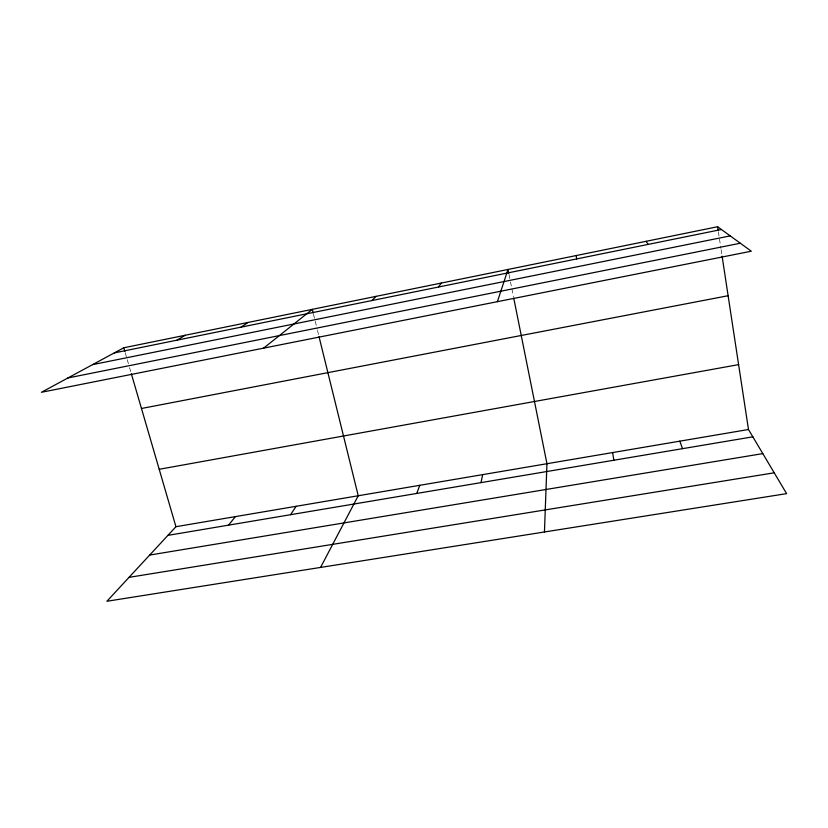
<?xml version="1.0" encoding="UTF-8"?>
<svg xmlns="http://www.w3.org/2000/svg" width="828" height="828" viewBox="0 0 828 828"><rect width="100%" height="100%" fill="white"/><g stroke="black" fill="none" stroke-linecap="round" stroke-linejoin="round"><path stroke-width="0.62" stroke-dasharray="4.14 3.1" d="M125.225 352.738L129.199 366.359M129.561 367.601L131 372.559M313.512 314.319L317.186 329.213M317.486 330.455L318.708 335.423M509.003 274.451L510.245 280.682M510.493 281.924L513.495 296.869M718.394 231.85L720.929 248.452M721.116 249.735L722.088 256.121"/><path stroke-width="1.24" d="M544.451 531.98L546.956 463.711L513.743 298.121M480.985 482.62L482.683 474.63M497.38 301.682L507.999 269.462L508.744 273.199M416.732 493.447L419.796 485.301M320.571 567.428L358.234 495.755L319.018 336.665M290.524 514.705L296.155 506.291M438.55 287.005L441.283 283.062M228.559 525.149L235.411 516.61M748.481 429.504L175.94 526.701L106.905 601.263L786.6 493.633L748.481 429.504L722.088 256.121M371.875 300.564L376.067 296.362M263.604 348.143L312.291 309.361L313.201 313.077M241.083 327.143L248.038 322.454M176.954 340.173L185.213 335.257M123.776 347.781L41.4 392.296L751.317 251.215L717.617 226.737L123.776 347.781L124.862 351.496M114.274 352.914L721.436 229.511M92.601 364.63L730.213 235.887M67.948 377.951L740.304 243.225M141.474 408.483L728.122 295.72M159.204 469.29L738.607 364.63M167.929 535.364L752.838 436.822M149.692 555.06L762.816 453.609M129.044 577.354L774.221 472.809M646.109 241.31L648.169 244.405M679.809 441.158L682.541 448.672M131.362 373.801L175.94 526.701M612.648 452.564L613.838 460.244M717.617 226.737L718.207 230.567M576.257 255.552L576.64 258.936"/></g></svg>
